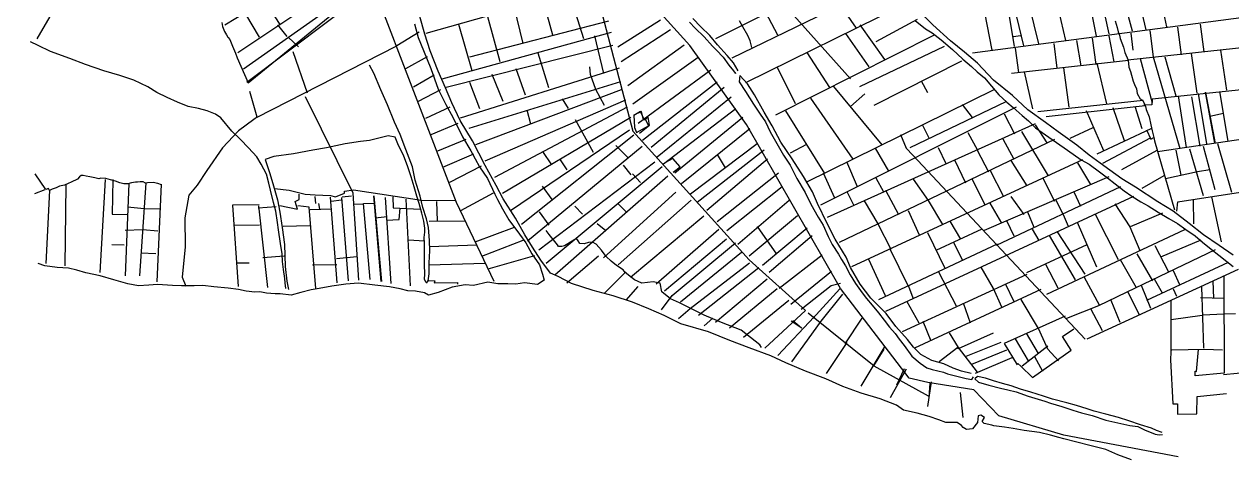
# Model space of a CAD drawing. Extents: x 633026 to 640041, y 824851 to 827423.
# Drawn here: x 633034 to 635381, y 824851 to 825699 of the extents above; entities that cross this region are included whole.
import ezdxf

# ---------------------------------------------------------------- set-up
doc = ezdxf.new("R2010")
doc.units = 0
doc.layers.get('0').update_dxf_attribs({"linetype": 'CONTINUOUS'})

msp = doc.modelspace()

# ---------------------------------------------------------------- linework, layer by layer
at = {"color": 1}
for points in [[(635276.8, 824857.24), (635054.69, 824899.62), (634928.27, 824937.28), (634880, 824987.54), (634790.62, 825001.99), (634754.29, 825010.03), (634620.66, 825184.91), (634437.93, 825504.28), (634328.13, 825657.94), (634228.97, 825768.01), (634169.46, 825882.83), (634062.44, 826117.16), (633968.8, 826315.33), (633892.04, 826396.78), (633792.69, 826516.68), (633646.52, 826656.93), (633403.99, 826875.83), (633256.61, 827033.03), (633207.58, 827088.19), (633180.82, 827110.48), (633166.08, 827134.78), (633135.12, 827154.31), (633085.02, 827182.87), (633034.12, 827230.63)], [(633927.34, 826335.56), (634103.48, 825924.73), (634217.29, 825491.08), (634443.2, 825240.84), (634552.66, 825141.9), (634473.82, 825068.99)], [(633188.55, 825810.2), (633154.62, 825835.9), (633059.02, 825670.64)], [(633680.89, 825853.55), (633424.24, 825697.43)], [(633694.02, 825807.79), (633449.57, 825643.62)], [(634378.14, 825671.36), (634655.87, 825810.9)], [(633705.61, 825784.77), (633460.43, 825611.44)], [(633418.28, 825702.83), (633419.77, 825694.6), (633423.51, 825685.07), (633427.21, 825678.22), (633430.18, 825674.26), (633430.86, 825673.61), (633434.06, 825669.65), (633438.98, 825656.35), (633444.8, 825643.07), (633448.09, 825633.99), (633469.72, 825585.3), (633709.76, 825782.42)], [(633466.92, 825586.32), (633709.67, 825770.33)], [(633714.69, 825768.9), (633873.97, 825352.6), (633946.81, 825199.09)], [(633815.59, 825681.6), (634151.3, 825777.31), (634227.75, 825773.57)], [(634410.32, 825633.76), (634699.41, 825774.62)], [(634590.11, 825779.54), (634651.13, 825691.55)], [(635166.44, 825765.18), (635187.73, 825686.37)], [(635215.13, 825688.43), (635196.05, 825768.62)], [(635236.74, 825776.27), (635254.29, 825694.05)], [(633531.42, 825698.72), (633503.83, 825741.77)], [(634061.55, 825678.06), (634042.66, 825745.84)], [(634121.98, 825670.69), (634094.48, 825757.73)], [(634508.19, 825740.52), (634639.99, 825592.85)], [(635040.08, 825745.26), (635058, 825667.72)], [(635118.09, 825675.73), (635103.06, 825754.21)], [(635125.53, 825757.52), (635142.1, 825680.63)], [(633491.22, 825674.31), (633465.17, 825718.73)], [(634004.23, 825661.38), (633986.38, 825733.86)], [(634738.34, 825734.24), (634436.22, 825585.1)], [(634499.07, 825677.59), (634475.7, 825722.06)], [(635483.34, 825722.53), (634877.08, 825642.79)], [(634915.8, 825648.41), (634901.07, 825721.98)], [(634958.72, 825655.66), (634946.87, 825730.62)], [(634957.99, 825732.39), (634976.54, 825657.32)], [(635006.15, 825660.76), (634988.29, 825734.95)], [(633545.03, 825675.08), (633527.41, 825697.98)], [(633904.7, 825608.64), (633878.71, 825698.39)], [(634169.82, 825705.06), (633899.97, 825635.13)], [(633959.32, 825626.16), (633935.61, 825713.5)], [(634187.93, 825654.92), (634271.17, 825707.59)], [(634448.36, 825654.11), (634445, 825667), (634440.57, 825676.97), (634431.1, 825694.22), (634424.41, 825705.48)], [(634658.38, 825697.93), (634706.07, 825630.69)], [(634689.8, 825665.46), (634770.29, 825709.14)], [(635154.35, 825706.06), (635158.61, 825692.75), (635160.55, 825684.09), (635162.89, 825677.89), (635164.35, 825671.22), (635170.68, 825654.82), (635173.32, 825644.39), (635179.84, 825629.11), (635181.43, 825615.31), (635184.48, 825607.11), (635186.4, 825599.78), (635189.51, 825588.24), (635192.08, 825581.82), (635195.8, 825573.63), (635197.54, 825564.07), (635203.08, 825553.68), (635207.81, 825551.31), (635212.67, 825541.36), (635215.05, 825533.38), (635220.66, 825519.2), (635223.85, 825503.42), (635226.74, 825491.65), (635229.88, 825478.54), (635231.33, 825472.32), (635269.69, 825337.82)], [(635283.61, 825639.7), (635276.17, 825693.55)], [(635319.57, 825699.25), (635327.02, 825645.17)], [(633567.06, 825655.16), (633547.51, 825673.78)], [(633758.21, 825657.47), (633801.89, 825684.59)], [(633846.47, 825592.83), (634175.57, 825683.73)], [(634160.74, 825603.05), (634143.32, 825676.44)], [(634194.7, 825626.68), (634290.04, 825688.95)], [(634802.58, 825678.02), (634494.33, 825522.07)], [(634676.4, 825616.52), (634631.22, 825681.13)], [(634957.03, 825675.03), (634970.82, 825677.29)], [(635079.43, 825667.22), (635088.13, 825618.3)], [(635109.91, 825671.79), (635117.31, 825620.61)], [(635142.17, 825676.84), (635152.02, 825625.93)], [(635185.13, 825681.86), (635188.63, 825648.9)], [(635222.08, 825686.77), (635228.59, 825635.58), (635280.01, 825457.59)], [(633756.21, 825655.94), (633486.05, 825517.44)], [(633556.5, 825646.03), (633583.88, 825565.91)], [(633854.14, 825576.44), (634178.49, 825658.32)], [(634207.17, 825580.01), (634316.95, 825658.85)], [(634555.07, 825644.23), (634599.42, 825576.03)], [(634658.57, 825578.23), (634823.07, 825656.73)], [(634960.33, 825652.78), (634966.77, 825605.38)], [(635035.13, 825661.95), (635041.36, 825613.88)], [(635520.05, 825666.53), (635179.17, 825629.55)], [(635359.09, 825648.43), (635370.76, 825570.56)], [(633817.28, 825636.01), (633775.1, 825612.04)], [(634053.83, 825575.19), (634033.16, 825642.7)], [(634217.21, 825544.24), (634344.19, 825634.78)], [(634855.77, 825626.96), (634685.82, 825541.21)], [(635180.52, 825628.9), (634953.2, 825603.57)], [(635119.05, 825623.1), (635137.88, 825544.47)], [(635202.99, 825632.21), (635226.65, 825545.86)], [(635251.11, 825635.99), (635272.57, 825559.85)], [(635302.08, 825642.49), (635313.53, 825565.06)], [(633831.1, 825599.9), (633790.69, 825576.86)], [(633882.26, 825516.88), (634191.36, 825614.11)], [(633965.43, 825548.55), (633943.47, 825601.08)], [(634008.75, 825560.96), (633990.39, 825612.22)], [(634162.33, 825540.77), (634145.23, 825572.17), (634135.1, 825601.02), (634133.71, 825615.96)], [(634227.28, 825506.45), (634368.76, 825610.44)], [(634533.45, 825544.45), (634498.44, 825614.83)], [(634977.46, 825606.69), (634993.72, 825534.48)], [(635065.5, 825537.79), (635054.51, 825614.56)], [(634193.42, 825587.35), (633898.28, 825495.96)], [(633919.91, 825534.32), (633900.42, 825586)], [(634236.14, 825473.78), (634380.8, 825587.21)], [(634394.84, 825576.3), (634252.49, 825459.12)], [(634606.98, 825577.95), (634700.85, 825464.43)], [(634777.63, 825589.12), (634789.66, 825566.56)], [(635598.59, 825592.55), (635226.29, 825553.21), (635225.6, 825542.05), (635210.21, 825541.77)], [(633487.15, 825518.35), (633472.84, 825568.34)], [(633580.22, 825558.25), (633672.99, 825371)], [(633800.56, 825549.15), (633843.65, 825572.24)], [(633911.8, 825464.94), (634194.81, 825572.41)], [(634202.56, 825551.34), (633929.81, 825432.88)], [(634091.85, 825535.46), (634080.57, 825554.01)], [(634408.37, 825557.12), (634264.23, 825440.35)], [(634920.2, 825572.3), (634553.45, 825391.38)], [(634645.31, 825436.39), (634563.4, 825555.27)], [(634640.08, 825539.03), (634667.77, 825563.66)], [(635004.52, 825529.55), (635208.92, 825551.33)], [(635293.36, 825459.39), (635277.93, 825559.95)], [(635302.95, 825557.73), (635319.42, 825461.65)], [(635332.51, 825466.13), (635316.44, 825564.22)], [(635329.78, 825567.14), (635347.42, 825467.74)], [(635330.23, 825566.48), (635348.77, 825467.32)], [(635374.34, 825471.8), (635357.86, 825568.54)], [(633861.68, 825537.54), (633814.11, 825515.48)], [(633949.14, 825401.75), (634206.59, 825538.46)], [(634018.72, 825504.64), (634011.74, 825532.21)], [(634247.68, 825502.36), (634241.88, 825514.09), (634237.66, 825512.9), (634234.24, 825529.14), (634218.95, 825522.38), (634220.07, 825498.06), (634224.04, 825488.3), (634247.47, 825501.46)], [(634230.09, 825487.07), (634249.24, 825502.39), (634246.72, 825517.98), (634240.12, 825512.72), (634231.78, 825529.32), (634219.19, 825521.49)], [(634276.52, 825427.62), (634417.48, 825535.4)], [(634513.83, 825530.46), (634589.77, 825408.35)], [(634961.93, 825537.78), (634581.96, 825346.79)], [(634941.87, 825547.91), (634755.46, 825458.51)], [(634857.09, 825542.78), (634876.76, 825517.68)], [(635212.7, 825540.03), (635020.55, 825518.91)], [(635132.41, 825452.9), (635099.09, 825530.6)], [(635150.29, 825536.88), (635171.98, 825472.8)], [(635207.26, 825495.53), (635193.53, 825539.23)], [(633487.81, 825519.03), (633480.75, 825513.99), (633450.79, 825491.78), (633419.46, 825458.37), (633389.22, 825414.71), (633370.32, 825385.78), (633354.15, 825366.28), (633346.25, 825322.14), (633347.06, 825265.87), (633340.99, 825207.02), (633348.46, 825189.07)], [(633825.39, 825484.23), (633877.63, 825506.6)], [(634213, 825517.8), (633964.02, 825369.41)], [(634141, 825449.48), (634105.89, 825512.94)], [(634430.76, 825517.77), (634298.74, 825409.27)], [(634999.15, 825505.19), (634594.68, 825322.9)], [(634793.07, 825477.51), (634780.09, 825503.41)], [(634938.94, 825524.63), (634958.63, 825486.13)], [(634998.96, 825503.4), (635021.5, 825468.08)], [(635236.62, 825451.45), (635636.23, 825510.25)], [(635338.66, 825520.23), (635364.88, 825526.06)], [(633979.58, 825336.87), (634210.55, 825493.42)], [(634218.77, 825483.29), (634000.64, 825309.11)], [(634311.84, 825389.41), (634444.55, 825496.36)], [(634737.56, 825484.54), (634748.32, 825458.16), (634761.3, 825444.55), (635096.39, 825086.2)], [(634887.55, 825453.11), (634868.6, 825487.61)], [(634972.84, 825490.63), (635024.68, 825404.04)], [(635111.29, 825497.8), (635066.6, 825476.91)], [(635224.21, 825495.84), (635119.15, 825445.96)], [(635215.78, 825493.45), (635224.13, 825475.54), (635229.65, 825478.76)], [(633892.49, 825474.97), (633837.57, 825452.33)], [(634012.38, 825277.84), (634235.47, 825461.71)], [(634207.51, 825439.98), (634184.08, 825463)], [(634458.5, 825466.47), (634329.42, 825368.52)], [(634554.78, 825465.33), (634522.93, 825448.22)], [(635036.79, 825474.61), (634618.13, 825274.42)], [(634714.75, 825413.1), (634688.69, 825457.96)], [(634810.6, 825459.52), (634825.47, 825427.86)], [(634936.03, 825476.34), (634957.76, 825436.31)], [(635130.4, 825428.54), (635223.42, 825478.2)], [(635299.21, 825456.82), (635325.85, 825365.84)], [(635348.63, 825376.96), (635326.57, 825461.34)], [(635353.46, 825466.96), (635380.84, 825372.19)], [(633848.18, 825421.07), (633908.16, 825447.14)], [(634059.47, 825425.66), (634042.03, 825451.47)], [(634089.59, 825415.49), (634076.72, 825435.13)], [(634295.8, 825411.45), (634309.01, 825421.74), (634295.09, 825437.79), (634280.72, 825429.93)], [(634342.21, 825352.89), (634472.11, 825454.88)], [(634479.15, 825436.25), (634361.05, 825336.49)], [(634397.49, 825419.57), (634381.61, 825445.41)], [(635091.11, 825435.18), (634642, 825227.07)], [(634842.32, 825435.09), (634863.68, 825390.59)], [(634886.63, 825454.21), (634908.62, 825412.18)], [(634951.77, 825433.97), (634982.6, 825384.95)], [(635235.47, 825453.21), (635166.99, 825416.05)], [(635282.96, 825405.66), (635273.15, 825454.34)], [(633922.44, 825422.86), (633860.55, 825391.17)], [(634260.16, 825430.9), (634034.15, 825259.7)], [(634048.47, 825233.83), (634274.17, 825422)], [(634214.16, 825405.93), (634199.29, 825425.09)], [(634381.1, 825314.97), (634499.96, 825409.83)], [(634609.85, 825360.7), (634587.97, 825408.99)], [(634632.43, 825432.14), (634652.98, 825383.38)], [(634911.49, 825414.25), (634936.73, 825364.9)], [(635081.39, 825429.2), (635106.73, 825387.23)], [(635252.3, 825399.08), (635314.3, 825412.25), (635338.32, 825416.26)], [(633300.89, 825386.35), (633293.92, 825389.12), (633284.96, 825391.19), (633274.05, 825390.32), (633269.82, 825389.8), (633265.31, 825392.17), (633259.73, 825392.29), (633254.38, 825391.97), (633250.38, 825391.45), (633242.59, 825390.2), (633235.49, 825388.28), (633227.68, 825388.36), (633220.27, 825390.68), (633211.74, 825393.65), (633201.87, 825396.6), (633192.9, 825399.11), (633183.3, 825399.38), (633179.31, 825398.42), (633171.24, 825400.28), (633161.84, 825401.89), (633154.9, 825403.33), (633149.07, 825404.78), (633144.83, 825404.93), (633141.76, 825402.2), (633137.6, 825397.66), (633125.21, 825391.86), (633119.69, 825388.86), (633112.61, 825385.83), (633102.83, 825383.86), (633096.19, 825380.62), (633088.88, 825378.03), (633083.35, 825375.25), (633081.48, 825379.68), (633075.95, 825377.35), (633055.76, 825407.99)], [(633115.27, 825386.77), (633113.23, 825229)], [(633191.6, 825397.08), (633181.5, 825216.19)], [(633206.33, 825396.9), (633204.88, 825329.28), (633235.23, 825328.94)], [(633237.26, 825388.99), (633230.71, 825209.5)], [(633270.92, 825390.27), (633258.37, 825209.78)], [(633300.64, 825387.68), (633292.05, 825197.9)], [(634285.45, 825403.22), (634065.64, 825210.92)], [(634232.29, 825391.3), (634216.35, 825408.21)], [(634704.78, 825372.04), (634690.2, 825399.69)], [(634761.7, 825397.88), (634790.83, 825356.2), (634819.16, 825309.15)], [(634876.27, 825397.97), (634901.78, 825346.84)], [(635141.96, 825402.39), (634900, 825297.45)], [(635037.21, 825354.24), (635014.73, 825398.72)], [(635207.35, 825380.19), (635249.51, 825404.83)], [(633055.12, 825369.83), (633074.83, 825377.55)], [(633083.13, 825375.25), (633076.34, 825233.46)], [(633520.76, 825379.64), (633549.16, 825376.14), (633580.08, 825368.45), (633599.97, 825366.8), (633629.66, 825365.78), (633639.08, 825363.05), (633656.58, 825370.06), (633656.72, 825374.53), (633674.3, 825376.63), (633806.07, 825356.72), (633871.67, 825356.13)], [(633530.73, 825346.58), (633565.45, 825338.96), (633560.93, 825354.27), (633568.67, 825358.2), (633568.7, 825368.69)], [(633600.94, 825350.31), (633599.58, 825363.67)], [(633642.79, 825195.57), (633629.27, 825362.87)], [(633652.24, 825363.29), (633670.5, 825365.18)], [(633684.63, 825201.24), (633673.3, 825370.59)], [(633713.11, 825365.29), (633727.29, 825198.67)], [(633713.78, 825365.3), (633728.63, 825198.7)], [(633735.48, 825361.9), (633746.99, 825194.79)], [(633750.4, 825363.29), (633751.01, 825342.11), (633803.48, 825339.49)], [(633882.73, 825336.69), (633946.59, 825370.87)], [(634060.49, 825358.23), (634041.25, 825384.01)], [(634160.39, 825244.37), (634300.53, 825372.45)], [(634507.38, 825382.72), (634399.73, 825297.22)], [(634633.75, 825372.53), (634646.05, 825347.52)], [(635190.46, 825363.97), (634707.91, 825140.28)], [(634734.39, 825328.14), (634708.96, 825375.25)], [(634924.19, 825269.31), (635165.54, 825383.17)], [(634951.72, 825363.84), (634977.38, 825328.58)], [(635074.16, 825373.01), (635086.95, 825345.32)], [(635274.43, 825335.01), (635276.1, 825353.56), (635415.15, 825374.6)], [(635361.18, 825275.68), (635342.41, 825363.24)], [(633234.96, 825343.66), (633267.37, 825340.23), (633297.27, 825339.88)], [(633490.78, 825347.64), (633438.81, 825346.69), (633450.38, 825188.95)], [(633488.65, 825342.02), (633524.08, 825344.23)], [(633489.7, 825345.39), (633506.86, 825186.86)], [(633600.83, 825184.77), (633587.91, 825342.93), (633565.99, 825345.88)], [(633589.78, 825338.51), (633631.47, 825339.93)], [(633608.72, 825339.52), (633606.74, 825350.42)], [(633630.75, 825354.87), (633651.01, 825357.24)], [(633651.15, 825361.71), (633664.14, 825199.53)], [(633673.47, 825348.95), (633693.54, 825349.32), (633694.41, 825350.45), (633715.6, 825350.83)], [(633693.08, 825349.98), (633706.03, 825202.08)], [(633738.29, 825317.78), (633763.25, 825319.35), (633764.64, 825341.02)], [(633776.14, 825358.4), (633784.34, 825189.67)], [(633835.35, 825353.9), (633837.14, 825316.46)], [(634119.08, 825329.6), (634104.28, 825344.96)], [(634330.75, 825356.48), (634188.34, 825230.59)], [(634204.77, 825333.18), (634188.39, 825349.85)], [(634420.99, 825270.81), (634520.81, 825356.61)], [(634666.67, 825355.49), (634693.62, 825310.87), (634718.42, 825261.3)], [(634934.13, 825311.7), (634911.53, 825350.82)], [(635038.93, 825357.84), (635053.31, 825328.85), (635063.55, 825306.26)], [(635154.09, 825349.68), (635183.28, 825304.88), (635202.21, 825258.77)], [(635305.92, 825357.67), (635307, 825310.61)], [(633716.56, 825322.52), (633739.5, 825324.72)], [(633821.54, 825315.95), (633891.58, 825316.55)], [(634054.7, 825308.32), (634035.46, 825334.32)], [(634212.45, 825206.69), (634354.98, 825326.55)], [(634537, 825326.31), (634443.52, 825248)], [(634752.11, 825336.51), (634773.74, 825289.33)], [(634854.75, 825280.54), (634834, 825315.9)], [(634943.64, 825317.01), (634957.37, 825287.12)], [(634997.04, 825303.48), (634985.1, 825333.63)], [(635115.14, 825330.65), (635160.1, 825241.47)], [(635246.88, 825331.73), (635183.5, 825304.88)], [(633230.65, 825298.29), (633264.55, 825299.35), (633293.82, 825296.76)], [(633491.5, 825307.94), (633441.76, 825307.26)], [(633589.68, 825306.83), (633537.28, 825305.2)], [(633986.62, 825303.78), (633909.96, 825274.95)], [(634467.1, 825070.21), (634464.1, 825075.29), (634427.62, 825103.88), (634389.38, 825118.81), (634355.85, 825132.71), (634328.79, 825146.51), (634308.05, 825157.07), (634290.05, 825164.56), (634273.28, 825178.1), (634270.06, 825195.01), (634256.61, 825197.67), (634234.77, 825195.26), (634220.59, 825201.48), (634202.01, 825215.88), (634198.12, 825220.94), (634185.68, 825229.42), (634175.03, 825237.94), (634165.26, 825246.92), (634156.55, 825259.26), (634145.83, 825271.35), (634139.06, 825275.25), (634131.26, 825274.43), (634122.82, 825271.82), (634114.32, 825272.11), (634111.1, 825277.41), (634107.88, 825282.27), (634087.34, 825270.06), (634084.48, 825267.77), (634078.92, 825266.55), (634072.44, 825266.66), (634070.59, 825269.75), (634054.81, 825290.01), (634048.65, 825297.49)], [(634164.34, 825297.15), (634147.79, 825310.47)], [(634262.49, 825193.98), (634384.27, 825300.29)], [(634497.05, 825251.66), (634459.21, 825305.46)], [(634469.08, 825229.93), (634555.74, 825302.98)], [(634789.96, 825293.87), (634824.09, 825223.03)], [(634806.9, 825259.12), (634896.15, 825300.73)], [(635007.11, 825277.98), (634993.75, 825300.29)], [(635289.47, 825299.23), (635021.1, 825172.82)], [(635041.64, 825295.14), (635095.86, 825212.6)], [(635080.61, 825313.72), (635118.6, 825226.87)], [(633204.61, 825270.6), (633228.72, 825269.92)], [(633780.7, 825279.51), (633812.64, 825277.64)], [(633913.63, 825269.44), (633821.77, 825266.2)], [(633923.84, 825247.76), (634004.25, 825279.12)], [(634272.79, 825143.47), (634293.73, 825171.1), (634416.91, 825273.86)], [(634399.14, 825280.68), (634278.39, 825179.31)], [(634565.85, 825287.53), (634482.08, 825215.65)], [(634925.06, 825270.89), (634694.32, 825163.03)], [(634857.95, 825240.18), (634840.79, 825274.48)], [(635099.28, 825269.84), (634982.36, 825214.99)], [(635077.29, 825201.99), (635027.26, 825287.73)], [(635231.97, 825268.25), (635258.36, 825217.14)], [(635321.33, 825278.82), (635242.87, 825245.89)], [(633261.13, 825254), (633289.93, 825252.74)], [(633539.23, 825247.46), (633497.79, 825244.25)], [(633641.03, 825243.28), (633680.46, 825246.9)], [(634026.01, 825248.28), (633935.45, 825222.54)], [(634089.14, 825195.94), (634150.27, 825248.43)], [(634428.42, 825255.09), (634310.04, 825158.45)], [(634501.83, 825185.64), (634584.84, 825250.36)], [(634761.71, 825165.83), (634753.26, 825188.46), (634752.34, 825189.78), (634717.31, 825261.05)], [(635060.35, 825127.08), (635122.88, 825151.9), (635194.39, 825186.04), (635349.36, 825260.57)], [(635227.86, 825199.83), (635197.2, 825251.98)], [(633446.43, 825234.61), (633471.19, 825234.62)], [(633594.41, 825230.61), (633641.69, 825231.47)], [(633820.63, 825230.71), (633929.88, 825234.26)], [(634305.72, 825126.21), (634328.36, 825146.05), (634444.2, 825235.05)], [(634461.8, 825225.1), (634344.91, 825132.51)], [(634708.47, 825170.66), (634675.68, 825241.31)], [(634934.23, 825148.22), (634918.37, 825185.01), (634893.93, 825226.55)], [(635018.64, 825233.74), (635043.41, 825186.4)], [(635393.84, 825221.86), (635099.73, 825086.49)], [(635164.57, 825241.33), (635195.27, 825186.73)], [(635216.04, 825162.32), (635374.83, 825235.8)], [(633820.52, 825200.14), (633832.13, 825199.69), (633830.86, 825195.65), (633876.35, 825196.7), (633876.2, 825193.13)], [(634162.53, 825176.52), (634203.77, 825217.47)], [(634377.54, 825119.04), (634478.27, 825203.74)], [(634603.3, 825218.09), (634524.3, 825153.89), (634524.3, 825153.89)], [(634983.08, 825212.32), (634740.35, 825100.67)], [(634811.02, 825217.43), (634845.73, 825151.07)], [(635124.21, 825152.37), (635095.3, 825206.34)], [(635246.62, 825175.61), (635230.93, 825203.02)], [(635267.47, 825219.99), (635279.81, 825192.52)], [(635365.91, 825210.4), (635366.5, 825019.69), (635309.87, 825014.63), (635309.92, 825024.01), (635312.61, 825023.39), (635316.52, 825066.34)], [(635346.63, 825165.83), (635345.13, 825198.86)], [(634203.89, 825161.86), (634227.3, 825188.65)], [(634497.62, 825184.22), (634405, 825107.48)], [(634544.58, 825144.43), (634602.69, 825190.39), (634620.48, 825194.96)], [(634567.02, 825126.31), (634619.78, 825184.45)], [(635010.2, 825182.89), (634764.39, 825068.51)], [(634958.85, 825157.61), (634941.43, 825193.92)], [(635179.12, 825178.39), (635200.47, 825134.79)], [(635223.71, 825146.16), (635205.69, 825190.94)], [(635267, 825184.47), (635273.75, 825169.63)], [(635322.1, 825187.94), (635326.3, 825068.53)], [(634432.12, 825090.11), (634520.13, 825162.07)], [(634580.79, 825118.3), (634625.33, 825173.61)], [(634749.76, 825159.81), (634773.09, 825118.02)], [(634859.03, 825156.89), (634872.69, 825118.28)], [(635044.46, 825043.93), (635023.94, 825066.79), (635005.56, 825106.87), (634972.14, 825163.21)], [(635164.35, 825118.94), (635146.82, 825161.72)], [(635262.5, 825161.83), (635262.55, 825061.78), (635262.17, 825046.14), (635266.64, 824960.46), (635275.8, 824960.4), (635275.94, 824940.53), (635313.01, 824940.54), (635313.74, 824974.28), (635371.02, 824980.46)], [(635365.85, 825165.07), (635320.49, 825166.47)], [(634356.01, 825111.94), (634372.7, 825127.21)], [(634498.87, 825054.71), (634569.41, 825129.7)], [(634791.78, 824975.21), (634685.96, 825033.79), (634557.89, 825136.64)], [(635057.38, 825130.83), (634938.64, 825077.95), (634964.19, 825036.43)], [(635106.91, 825145.8), (635129.36, 825102.89)], [(635323.57, 825132.13), (635263.42, 825123.88)], [(635324.21, 825133.71), (635366.16, 825135.81), (635388.72, 825136)], [(634545.7, 825107.6), (634525.12, 825121.3)], [(634525.9, 825042.25), (634582.11, 825119.21)], [(634545.25, 825107.82), (634528.24, 825121.58)], [(634630, 825077.21), (634662.59, 825126.94)], [(634781.07, 825121.3), (634796.29, 825082.71)], [(634964.16, 825038.44), (634965.27, 825038.69), (634970.95, 825033.43), (634993.9, 825011.74), (635069.31, 825064.94), (635052.07, 825091.64), (635074.14, 825106.12)], [(634917.51, 825097.67), (634849.5, 825067.39), (634848.56, 825070.05), (634812.66, 825042.37)], [(634831.74, 825098.33), (634849.45, 825070.07), (634886.07, 825021.83)], [(634865.17, 825053.38), (634933.24, 825080.09)], [(634986.16, 825043.98), (634960.59, 825086.84)], [(634981.38, 825097.72), (635004.88, 825058.4)], [(634593.77, 825019.37), (634633.54, 825079.51)], [(634660.77, 824994.92), (634707.81, 825072.83)], [(634685.74, 825034.01), (634705.68, 825066.98)], [(634943.57, 825065.09), (634875.52, 825036.82)], [(635023.83, 825072.37), (634973.85, 825033.71)], [(635363.22, 825064.96), (635328.13, 825066.33), (635264.73, 825064.5)], [(634883.42, 825020.21), (634954.33, 825050.55)], [(634997.62, 825052.68), (635013.1, 825024.15)], [(635364.98, 825017.42), (635444.8, 825024.92), (635442.01, 825042.96), (635462.32, 825043.78)], [(634717.9, 824972.74), (634748.82, 825028.69)], [(634730.41, 824997.09), (634745.23, 825029.07)], [(634790.59, 824954.86), (634797.53, 825003.01)], [(634793.38, 824973.23), (634795.34, 825000.29)], [(634859.09, 824934.01), (634853.96, 824982.6)]]:
    msp.add_lwpolyline(points, dxfattribs=at)
at = {"color": 4}
for points in [[(635186.02, 824851.23), (635159.72, 824861.27), (635136.55, 824871.36), (635105.61, 824879.3), (635054.94, 824892.03), (635045.28, 824894.99), (635028.69, 824899.39), (635007.39, 824904.6), (634977.41, 824908.32), (634956.36, 824912.42), (634939.34, 824915.02), (634918.76, 824917.57), (634914.73, 824918.61), (634899.71, 824921.92), (634896.07, 824926.1), (634900.39, 824933.99), (634893.18, 824938.1), (634888.51, 824937.13), (634886.95, 824923.93), (634877.34, 824911.93), (634865.76, 824910.17), (634858.99, 824914.52), (634856.02, 824918.26), (634847.22, 824923.69), (634843.86, 824924.3), (634825.34, 824923.97), (634811.64, 824928.87), (634792.99, 824935.47), (634769.89, 824941.98), (634743.44, 824947.77), (634729.43, 824957.8), (634697.74, 824969.75), (634660.94, 824980.94), (634624.99, 824994.15), (634592.36, 825008.99), (634553.04, 825023.71), (634514.36, 825040), (634485.32, 825053.56), (634443.3, 825069.57), (634405.77, 825083.87), (634364.4, 825100.56), (634310.34, 825115.91), (634277.91, 825132.09), (634248.22, 825144.97), (634216.29, 825158.25), (634178.8, 825170.32), (634140.22, 825180.59), (634097.79, 825194.36), (634072.1, 825207.98), (634057.03, 825214.86), (634038.29, 825239.76), (634022.22, 825265.15), (634007.51, 825289), (633988.86, 825321.72), (633965.43, 825359.48), (633951.81, 825385.59), (633930.15, 825424.05), (633905.43, 825472.29), (633881.75, 825511.61), (633865.29, 825546.37), (633852.73, 825575.4), (633839, 825607.53), (633823.35, 825647.66), (633812.97, 825679.63), (633803.44, 825714.06)], [(635384, 825249.81), (635356.66, 825268.76), (635326.16, 825289.43), (635298.1, 825311.49), (635267.32, 825335.29), (635237.77, 825353.3), (635193.96, 825382), (635167.55, 825398.29), (635132.74, 825423.58), (635103.8, 825444.28), (635079.8, 825463.51), (635044.08, 825489.67), (635018.97, 825508.21), (634984.84, 825532.62), (634954.89, 825560.45), (634917.97, 825590.61), (634887.05, 825623.11), (634861.89, 825644.99), (634834.72, 825666.85), (634800.47, 825697.95), (634769.13, 825728.65)], [(633792.74, 825700.26), (633800.12, 825673.6), (633810.39, 825648.33), (633824.84, 825613.31), (633838.72, 825572.7), (633853.74, 825543.05), (633867.57, 825518.28), (633886.31, 825480.21), (633902.42, 825452.59), (633918.82, 825421.4), (633934.61, 825398.68), (633948.76, 825368.35), (633954.3, 825357.73), (633963.77, 825339.59), (633976.19, 825318.6), (633996.55, 825290.6), (634009.12, 825273.63), (634021.1, 825252.41), (634035.54, 825230.78), (634041.43, 825213.02), (634044.99, 825200.81), (634031.75, 825192.32), (634006.9, 825195.9), (633989.77, 825192.93), (633973.9, 825193.77), (633954.93, 825193.88), (633935, 825197.33), (633907.66, 825190.38), (633891.56, 825191.89), (633865.97, 825187.42), (633838.47, 825177.12), (633819.8, 825172.11), (633811.91, 825176.43), (633794.89, 825179.49), (633780.15, 825180.12), (633764.9, 825183.87), (633744.07, 825188.2), (633715.44, 825191.27), (633683.89, 825195.41), (633659.15, 825193.42), (633632.2, 825189.38), (633607.73, 825184.48), (633591.92, 825182.2), (633571.7, 825177.16), (633552.81, 825172.14), (633531.79, 825174.23), (633521.97, 825174.28), (633505.42, 825175.78), (633491.98, 825178.45), (633482.18, 825177.39), (633465.84, 825179.78), (633450.82, 825183.09), (633430.91, 825185.42), (633402.96, 825188.28), (633381.49, 825190.59), (633364.54, 825189.85), (633339.75, 825190.31), (633322.33, 825190.9), (633293.05, 825192.62), (633276.33, 825191.21), (633256.04, 825190.19), (633235.89, 825193.63), (633208.52, 825201.41), (633181.59, 825209.43), (633154.25, 825215.2), (633136.75, 825220.48), (633120.16, 825224.21), (633098.48, 825225.84), (633074.32, 825228.77), (633061.07, 825233.22)], [(634327.56, 825703.33), (634338.04, 825691.23), (634355.97, 825674.35), (634372.13, 825656.33), (634379.86, 825648.65), (634392.6, 825635.03), (634403.8, 825619.6), (634412.48, 825608.59), (634416.13, 825603.74), (634417.68, 825604.66)], [(634421.86, 825608.31), (634413.1, 825624), (634400.57, 825638.52), (634381.91, 825658.96), (634366.86, 825677), (634349.16, 825693.88), (634333.47, 825710.13)], [(634765.72, 825706.27), (634786.09, 825690.33), (634798.73, 825682.29), (634816.16, 825668.53), (634838.58, 825649.95), (634858.78, 825631.1), (634875.1, 825616.87), (634886.66, 825606.81), (634900.72, 825594.55), (634914.16, 825578.93), (634928.3, 825561.77), (634943.95, 825547.75), (634956.63, 825537.04), (634974.1, 825521.27), (634986.32, 825511.44), (634989.07, 825507.91), (634999.73, 825497.83), (635019.17, 825484.1), (635040.42, 825468.85), (635061.89, 825453.82), (635088.78, 825435.09), (635104.33, 825426.65), (635124.23, 825411.82), (635139.84, 825400.04), (635154.33, 825388.68), (635171.98, 825374.92), (635187.12, 825364.47), (635204.72, 825353.62), (635218.7, 825345.38), (635238.33, 825333.44), (635258.87, 825320.85), (635275.55, 825311.54), (635292.06, 825299.55), (635310.35, 825287.37), (635324.18, 825275.11), (635340.94, 825261.12), (635355.88, 825249.77), (635371.72, 825237.32), (635383.94, 825227.93)], [(633542.54, 825184.91), (633541.24, 825195.83), (633541.09, 825204.08), (633538.33, 825221.89), (633536.5, 825237.04), (633535.56, 825252.21), (633532.53, 825272.69), (633528.28, 825298.96), (633526.47, 825313.21), (633522.96, 825335.03), (633518.42, 825352.36), (633512.65, 825375.93), (633509.73, 825389.94), (633504.95, 825407.49), (633494.57, 825426.73), (633486.06, 825441.1), (633470.36, 825458.46), (633454.44, 825474.92), (633437.64, 825491.15), (633416.66, 825516.9), (633406.04, 825524.31), (633389.63, 825530.5), (633372.81, 825535.11), (633352.64, 825539.23), (633332.41, 825547.36), (633311.94, 825556.6), (633292.13, 825566.08), (633274.74, 825577.61), (633247.28, 825590.52), (633219.89, 825599.42), (633188.7, 825608.25), (633153.21, 825621.03), (633122.87, 825632.78), (633085.58, 825645.97), (633061.49, 825657.6), (633046.41, 825664.71)], [(633815.83, 825195.25), (633819.32, 825199.78), (633821.54, 825213.44), (633821.61, 825234.87), (633822.54, 825258.32), (633821.97, 825277.96), (633819.97, 825303.37), (633816.1, 825320.27), (633808.79, 825342.69), (633803.51, 825364.25), (633793.8, 825395.78), (633788.67, 825421.59), (633775.8, 825455.52), (633765.02, 825484.58), (633754.11, 825508.72), (633740.58, 825542.19), (633727.56, 825571.65), (633713.6, 825604.23), (633705.3, 825619.49)], [(634875.02, 825019.27), (634855.96, 825024.07), (634839.57, 825029.81), (634821.57, 825037.98), (634798.24, 825044.5), (634776.6, 825056.4), (634762.51, 825070.44), (634750.86, 825085.86), (634728.09, 825111.14), (634709.35, 825136.26), (634679.81, 825166.11), (634659.25, 825192.98), (634640.16, 825225.47), (634631.54, 825246.08), (634610.62, 825280.98), (634595.13, 825311.3), (634575.93, 825350.03), (634566.38, 825372.86), (634548.89, 825402.69), (634526.64, 825437.12), (634504.86, 825469.56), (634487.79, 825501.63), (634472.59, 825528.16), (634453.48, 825561.76), (634439.94, 825582.95), (634425.14, 825599.44), (634423.57, 825587.13), (634436.4, 825567.93), (634451.79, 825543.42), (634464.85, 825524.23), (634474.71, 825509), (634483.75, 825489.95), (634497.09, 825467.19), (634509.99, 825444.2), (634523.05, 825425.01), (634536.01, 825399.11), (634552.11, 825371.49), (634562.99, 825349.13), (634577.06, 825323.71), (634587.37, 825308.04), (634596.91, 825286.1), (634604.55, 825270.61), (634616.7, 825251.85), (634622.47, 825241.45), (634630.28, 825228.87), (634639.28, 825211.61), (634649.84, 825194.83), (634663.12, 825176.08), (634671.12, 825165.51), (634682.06, 825152.53), (634694.37, 825137.56), (634705.34, 825123.02), (634715.85, 825109.36), (634726.78, 825097.05), (634735, 825086.26), (634744.37, 825073.7), (634759.46, 825053.2), (634775.33, 825039.41), (634788.66, 825030.49), (634798.99, 825026.87), (634820.73, 825022.12), (634828.6, 825018.68), (634844.07, 825014.94), (634864.92, 825009.72), (634876.11, 825007.9), (634879.37, 825013.09)], [(633815.58, 825196.59), (633812.36, 825202.11), (633812.84, 825213.06), (633812.31, 825230.69), (633812, 825248.54), (633812.47, 825272.43), (633811.6, 825284.03), (633812.76, 825294.32), (633812.84, 825302.35), (633811.04, 825315.94), (633806.75, 825331.49), (633801.75, 825349.93), (633797.25, 825364.37), (633792.25, 825382.58), (633786.55, 825402.13), (633779.25, 825423.88), (633771.79, 825442.28), (633760.43, 825466.41), (633755.07, 825479.04), (633741.85, 825481.94), (633705.62, 825472.83), (633687.8, 825470.73), (633657.73, 825466.63), (633621.94, 825458.42), (633595.45, 825453.94), (633557.85, 825446.81), (633519.1, 825441.45), (633502.23, 825435.8), (633511.4, 825408.94), (633518.97, 825384.74), (633526.36, 825357.64), (633530.8, 825333.38), (633535.78, 825303.78), (633539.93, 825270.59), (633540.98, 825248.73), (633541.36, 825227.31), (633544.76, 825198.79), (633547.72, 825182.55)], [(635246.03, 824904.29), (635234.8, 824908.34), (635225.13, 824912.64), (635204.03, 824919.19), (635181.34, 824927.5), (635160.91, 824933.84), (635136.47, 824940.11), (635114.04, 824946.19), (635099.9, 824950.86), (635079.25, 824957.2), (635060.41, 824962.45), (635033.05, 824969.12), (635015.08, 824975.5), (634990.4, 824983.11), (634970.87, 824989.02), (634952.68, 824995.4), (634935.63, 825000.01), (634918.35, 825005.07), (634902.42, 825010.15), (634886.95, 825013.67), (634882.12, 825008.9), (634888.93, 825002.77), (634909.35, 824996.65), (634931.78, 824990.57), (634946.12, 824987.25), (634962.48, 824983.74), (634985.63, 824974.99), (635004.92, 824969.52), (635017.71, 824965.5), (635029.17, 824961.68), (635050.71, 824955.36), (635072.49, 824947.93), (635089.32, 824943.08), (635109.73, 824937.64), (635136.67, 824928.51), (635165.59, 824921.87), (635183.07, 824917.93), (635198.5, 824916.19), (635211.34, 824909.72), (635232.02, 824901.59), (635240.09, 824899.72), (635246.32, 824900.95)]]:
    msp.add_lwpolyline(points, dxfattribs=at)

doc.saveas('drawing.dxf')
